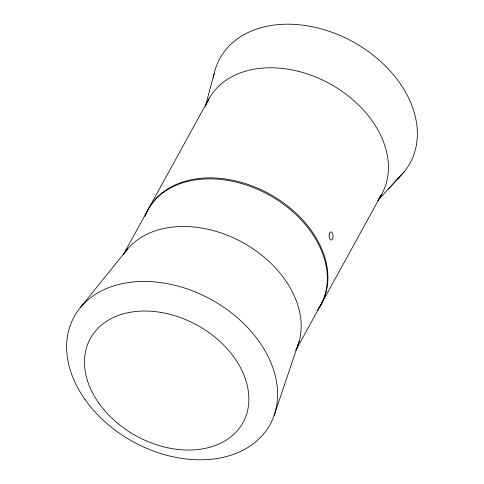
<?xml version="1.0" encoding="UTF-8"?>
<svg xmlns="http://www.w3.org/2000/svg" width="484" height="484" viewBox="0 0 484 484"><rect width="100%" height="100%" fill="white"/><g stroke="black" fill="none" stroke-linecap="round" stroke-linejoin="round"><path stroke-width="0.73" d="M205.313 106.492L214.134 73.701M274.107 415.496L299.136 341.45M123.117 255.068L208.985 98.778M295.906 350.216L321.769 303.105M321.866 302.996L381.719 194.144L378.264 199.565M80.211 307.776L127.752 248.818M377.635 200.757L404.188 171.753M388.616 188.821L399.609 176.745M145.527 215.096A98.657 71.565 28.8 0 1 268.275 193.297A98.657 71.565 28.8 0 1 318.66 308.356M206.063 104.986A98.657 71.565 28.8 0 1 328.805 83.194A98.657 71.565 28.8 0 1 379.19 198.252M213.323 77.997A108.525 78.723 28.8 0 1 352.328 41.455A108.525 78.723 28.8 0 1 397.848 178.39M144.722 216.772A98.657 71.565 28.8 0 1 268.172 194.532A98.657 71.565 28.8 0 1 317.274 310.546M123.462 254.59A98.657 71.565 28.8 0 1 242.889 242.617A98.657 71.565 28.8 0 1 295.948 349.986M329.326 233.905A4.108 1.984 88.2 0 0 331.219 240.034A4.108 1.984 88.2 0 0 332.756 233.839A4.108 1.984 88.2 0 0 329.326 233.905M84.936 399.421A111.81 81.106 28.8 0 0 267.138 429.314A111.81 81.106 28.8 0 0 164.288 283.128A111.81 81.106 28.8 0 0 84.936 399.421M98.718 402.99A87.15 63.216 28.8 0 0 240.723 426.283A87.15 63.216 28.8 0 0 160.561 312.349A87.15 63.216 28.8 0 0 98.718 402.99"/></g></svg>
